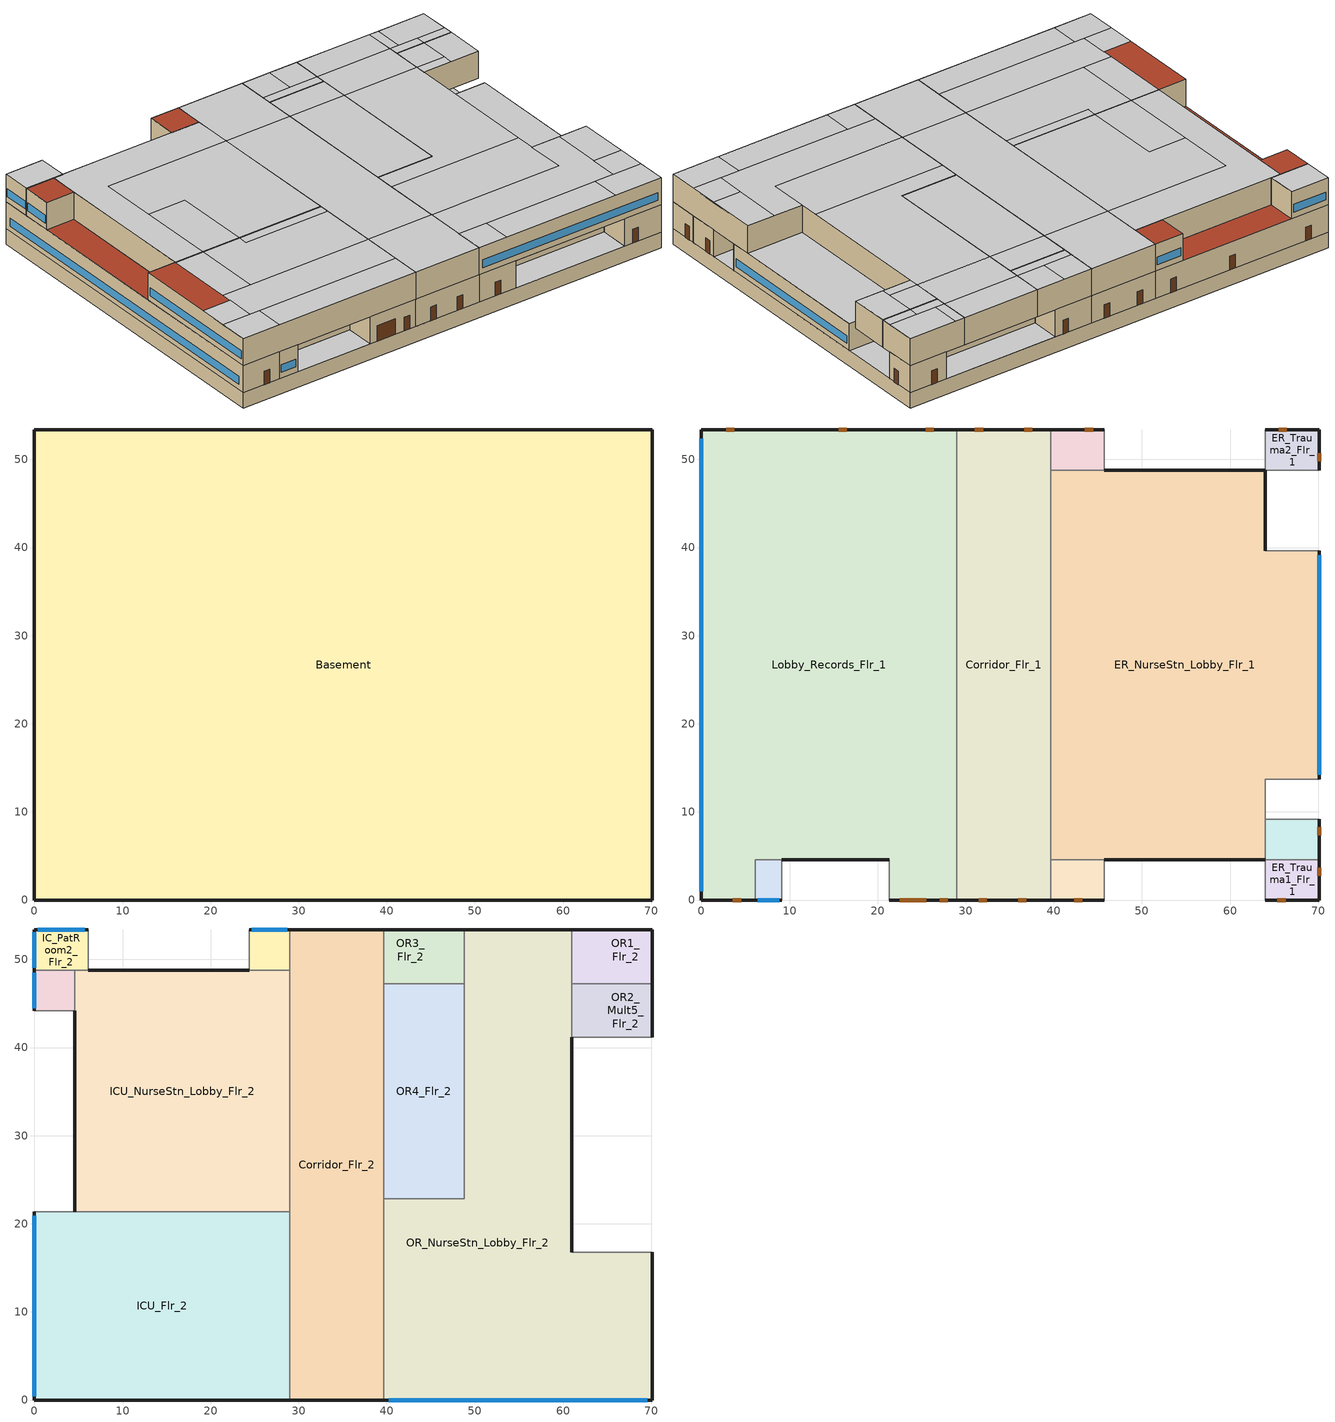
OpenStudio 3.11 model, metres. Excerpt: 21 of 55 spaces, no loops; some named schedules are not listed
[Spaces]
Basement
 floor ground (Basement Floor construction): 70.1,53.34 70.1,0 0,0 0,53.34 z-2.44
 wall ground (Basement Wall construction): 70.1,53.34 0,53.34 0,0 70.1,0 70.1,53.34 z-2.44:0
 ceiling adiabatic (Adiabatic floor construction): 39.62,0 39.62,53.34 28.96,53.34 28.96,0 z0; 70.1,4.57 70.1,9.14 64.01,9.14 64.01,4.57 z0; 9.14,0 9.14,4.57 6.1,4.57 6.1,0 z0; 45.72,0 45.72,4.57 39.62,4.57 39.62,0 z0; 28.96,0 28.96,53.34 0,53.34 0,0 6.1,0 6.1,4.57 21.34,4.57 21.34,0 z0; 45.72,48.77 45.72,53.34 39.62,53.34 39.62,48.77 z0; 70.1,48.77 70.1,53.34 64.01,53.34 64.01,48.77 z0; 70.1,0 70.1,4.57 64.01,4.57 64.01,0 z0; 64.01,4.57 64.01,13.72 70.1,13.72 70.1,39.62 64.01,39.62 64.01,48.77 39.62,48.77 39.62,4.57 z0; 64.01,0 64.01,4.57 45.72,4.57 45.72,0 z0; 64.01,48.77 64.01,53.34 45.72,53.34 45.72,48.77 z0; 70.1,39.62 70.1,48.77 64.01,48.77 64.01,39.62 z0; 70.1,9.14 70.1,13.72 64.01,13.72 64.01,9.14 z0; 21.34,0 21.34,4.57 9.14,4.57 9.14,0 z0
ER_Exam3_Mult4_Flr_1
 floor adiabatic (Adiabatic floor construction): 70.1,9.14 70.1,4.57 64.01,4.57 64.01,9.14 z0
 wall outside: 70.1,4.57 70.1,9.14 z0:4.27
 wall to ER_NurseStn_Lobby_Flr_1: 64.01,9.14 64.01,4.57 z0:4.27
 wall to ER_Trauma1_Flr_1: 64.01,4.57 70.1,4.57 z0:4.27
 wall adiabatic (Adiabatic wall construction): 70.1,9.14 64.01,9.14 z0:4.27
 door: 70.1,7.36 70.1,8.27 z0:2.13
Corridor_Flr_1
 floor adiabatic (Adiabatic floor construction): 39.62,53.34 39.62,0 28.96,0 28.96,53.34 z0
 wall outside: 28.96,0 39.62,0 / 39.62,53.34 28.96,53.34 z0:4.27
 wall to Lobby_Records_Flr_1: 28.96,53.34 28.96,15.24 28.96,0 z0:4.27
 wall to ER_Exam1_Mult4_Flr_1: 39.62,0 39.62,4.57 z0:4.27
 wall to ER_Triage_Mult4_Flr_1: 39.62,48.77 39.62,53.34 z0:4.27
 wall to ER_NurseStn_Lobby_Flr_1: 39.62,4.57 39.62,48.77 z0:4.27
 door: 31.5,0 32.41,0 / 35.95,0 36.87,0 / 37.53,53.34 36.62,53.34 / 31.97,53.34 31.05,53.34 z0:2.13
ER_NurseStn_Lobby_Flr_1
 floor adiabatic (Adiabatic floor construction): 64.01,48.77 64.01,39.62 70.1,39.62 70.1,13.72 64.01,13.72 64.01,4.57 39.62,4.57 39.62,48.77 z0
 wall outside: 70.1,13.72 70.1,39.62 / 64.01,39.62 64.01,48.77 45.72,48.77 / 45.72,4.57 64.01,4.57 z0:4.27
 wall to ER_Triage_Mult4_Flr_1: 45.72,48.77 39.62,48.77 z0:4.27
 wall to ER_Exam1_Mult4_Flr_1: 39.62,4.57 45.72,4.57 z0:4.27
 wall adiabatic (Adiabatic wall construction): 70.1,39.62 64.01,39.62 / 64.01,9.14 64.01,13.72 70.1,13.72 z0:4.27
 window: 70.1,14.2 70.1,39.14 z0.91:2.13
 ceiling adiabatic (Adiabatic floor construction): 70.1,16.76 70.1,39.62 64.01,39.62 64.01,41.15 60.96,41.15 60.96,16.76 z4.27
ER_Trauma2_Flr_1
 floor adiabatic (Adiabatic floor construction): 70.1,53.34 70.1,48.77 64.01,48.77 64.01,53.34 z0
 wall outside: 70.1,48.77 70.1,53.34 64.01,53.34 z0:4.27
 wall adiabatic (Adiabatic wall construction): 64.01,53.34 64.01,48.77 70.1,48.77 z0:4.27
 door: 70.1,49.79 70.1,50.7 / 66.43,53.34 65.52,53.34 z0:2.13
ER_Exam1_Mult4_Flr_1
 floor adiabatic (Adiabatic floor construction): 45.72,4.57 45.72,0 39.62,0 39.62,4.57 z0
 wall outside: 39.62,0 45.72,0 z0:4.27
 wall adiabatic (Adiabatic wall construction): 45.72,0 45.72,4.57 z0:4.27
 door: 42.29,0 43.2,0 z0:2.13
Lobby_Records_Flr_1
 floor adiabatic (Adiabatic floor construction): 28.96,53.34 28.96,0 21.34,0 21.34,4.57 6.1,4.57 6.1,0 0,0 0,53.34 z0
 wall outside: 28.96,53.34 0,53.34 0,0 6.1,0 / 21.34,0 28.96,0 / 9.14,4.57 21.34,4.57 z0:4.27
 wall to Office1_Mult4_Flr_1: 6.1,0 6.1,4.57 9.14,4.57 z0:4.27
 wall adiabatic (Adiabatic wall construction): 21.34,4.57 21.34,0 z0:4.27
 window: 0,52.34 0,1 z0.91:2.13
 door: 3.59,0 4.5,0 / 27.05,0 27.97,0 / 26.37,53.34 25.46,53.34 / 16.51,53.34 15.59,53.34 / 3.75,53.34 2.84,53.34 z0:2.13; 22.48,0 25.53,0 z0:2.44
 roof outside: 24.38,48.77 24.38,53.34 6.1,53.34 6.1,48.77 z4.27; 4.57,21.34 4.57,44.2 0,44.2 0,21.34 z4.27
Office1_Mult4_Flr_1
 floor adiabatic (Adiabatic floor construction): 9.14,4.57 9.14,0 6.1,0 6.1,4.57 z0
 wall outside: 6.1,0 9.14,0 z0:4.27
 wall adiabatic (Adiabatic wall construction): 9.14,0 9.14,4.57 z0:4.27
 window: 6.41,0 8.84,0 z0.91:2.13
ER_Triage_Mult4_Flr_1
 floor adiabatic (Adiabatic floor construction): 45.72,53.34 45.72,48.77 39.62,48.77 39.62,53.34 z0
 wall outside: 45.72,53.34 39.62,53.34 z0:4.27
 wall adiabatic (Adiabatic wall construction): 45.72,48.77 45.72,53.34 z0:4.27
 door: 44.45,53.34 43.53,53.34 z0:2.13
ER_Trauma1_Flr_1
 floor adiabatic (Adiabatic floor construction): 70.1,4.57 70.1,0 64.01,0 64.01,4.57 z0
 wall outside: 64.01,0 70.1,0 70.1,4.57 z0:4.27
 wall adiabatic (Adiabatic wall construction): 64.01,4.57 64.01,0 z0:4.27
 door: 70.1,2.76 70.1,3.67 / 65.38,0 66.29,0 z0:2.13
IC_PatRoom2_Flr_2
 floor to Lobby_Records_Flr_1: 6.1,53.34 6.1,48.77 0,48.77 0,53.34 z4.27
 wall outside: 6.1,53.34 0,53.34 0,48.77 z4.27:8.54
 wall to ICU_NurseStn_Lobby_Flr_2: 4.57,48.77 6.1,48.77 z4.27:8.54
 wall adiabatic (Adiabatic wall construction): 6.1,48.77 6.1,53.34 z4.27:8.54
 wall to IC_PatRoom3_Mult6_Flr_2: 0,48.77 4.57,48.77 z4.27:8.54
 window: 5.73,53.34 0.37,53.34 / 0,53.07 0,49.04 z5.18:6.4
 ceiling to PatRoom8_Flr_3: 6.1,48.77 6.1,53.34 0,53.34 0,48.77 z8.54
ICU_Flr_2
 floor to Office1_Mult4_Flr_1: 9.14,4.57 9.14,0 6.1,0 6.1,4.57 z4.27
 floor to Lobby_Records_Flr_1: 28.96,21.34 28.96,0 21.34,0 21.34,4.57 6.1,4.57 6.1,0 0,0 0,21.34 z4.27
 floor adiabatic (Adiabatic floor construction): 21.34,4.57 21.34,0 9.14,0 9.14,4.57 z4.27
 wall outside: 0,21.34 0,0 28.96,0 z4.27:8.54
 wall to Corridor_Flr_2: 28.96,0 28.96,21.34 z4.27:8.54
 wall to ICU_NurseStn_Lobby_Flr_2: 28.96,21.34 4.57,21.34 z4.27:8.54
 wall adiabatic (Adiabatic wall construction): 4.57,21.34 0,21.34 z4.27:8.54
 window: 0,20.94 0,0.4 z5.18:6.4
 ceiling to PatRoom6_Flr_3: 6.1,0 6.1,4.57 0,4.57 0,0 z8.54
 ceiling to Corridor_NW_Flr_3: 9.14,10.67 9.14,21.34 4.57,21.34 4.57,10.67 z8.54
 ceiling to Lab_Flr_3: 28.96,10.67 28.96,19.81 15.24,19.81 15.24,21.34 9.14,21.34 9.14,10.67 z8.54
 ceiling to NurseStn_Lobby_Flr_3: 28.96,19.81 28.96,21.34 15.24,21.34 15.24,19.81 z8.54
 ceiling to PatRoom7_Mult10_Flr_3: 4.57,4.57 4.57,8.99 0,8.99 0,4.57 z8.54
 ceiling to Corridor_SE_Flr_3: 28.96,4.57 28.96,10.67 4.57,10.67 4.57,4.57 z8.54
 ceiling adiabatic (Adiabatic floor construction): 28.96,0 28.96,4.57 6.1,4.57 6.1,0 z8.54
 roof outside: 4.57,8.99 4.57,21.34 0,21.34 0,8.99 z8.54
OR_NurseStn_Lobby_Flr_2
 floor to ER_Exam3_Mult4_Flr_1: 70.1,9.14 70.1,4.57 64.01,4.57 64.01,9.14 z4.27
 floor to ER_Exam1_Mult4_Flr_1: 45.72,4.57 45.72,0 39.62,0 39.62,4.57 z4.27
 floor to ER_Trauma1_Flr_1: 70.1,4.57 70.1,0 64.01,0 64.01,4.57 z4.27
 floor to ER_NurseStn_Lobby_Flr_1: 60.96,48.77 60.96,16.76 70.1,16.76 70.1,13.72 64.01,13.72 64.01,4.57 39.62,4.57 39.62,22.86 48.77,22.86 48.77,48.77 z4.27
 floor adiabatic (Adiabatic floor construction): 60.96,53.34 60.96,48.77 48.77,48.77 48.77,53.34 z4.27; 64.01,4.57 64.01,0 45.72,0 45.72,4.57 z4.27; 70.1,13.72 70.1,9.14 64.01,9.14 64.01,13.72 z4.27
 wall outside: 60.96,53.34 48.77,53.34 / 39.62,0 70.1,0 70.1,16.76 / 60.96,16.76 60.96,41.15 z4.27:8.54
 wall to OR4_Flr_2: 48.77,47.24 48.77,22.86 39.62,22.86 z4.27:8.54
 wall to Corridor_Flr_2: 39.62,22.86 39.62,0 z4.27:8.54
 wall adiabatic (Adiabatic wall construction): 70.1,16.76 60.96,16.76 z4.27:8.54
 wall to OR1_Flr_2: 60.96,47.24 60.96,53.34 z4.27:8.54
 wall to OR2_Mult5_Flr_2: 60.96,41.15 60.96,47.24 z4.27:8.54
 wall to OR3_Flr_2: 48.77,53.34 48.77,47.24 z4.27:8.54
 window: 40.2,0 69.53,0 z5.18:6.4
 ceiling to PatRoom3_Mult10_Flr_3: 70.1,4.57 70.1,8.99 65.53,8.99 65.53,4.57 z8.54
 ceiling to Corridor_NW_Flr_3: 60.96,42.67 60.96,48.77 48.77,48.77 48.77,42.67 z8.54
 ceiling adiabatic (Adiabatic floor construction): 60.96,48.77 60.96,53.34 48.77,53.34 48.77,48.77 z8.54; 62.48,0 62.48,4.57 44.2,4.57 44.2,0 z8.54; 70.1,8.99 70.1,16.76 65.53,16.76 65.53,8.99 z8.54
 ceiling to PatRoom1_Mult10_Flr_3: 44.2,0 44.2,4.57 39.62,4.57 39.62,0 z8.54
 ceiling to PhysTherapy_Flr_3: 60.96,19.81 60.96,42.67 48.77,42.67 48.77,22.86 39.62,22.86 39.62,19.81 z8.54
 ceiling to PatRoom2_Flr_3: 70.1,0 70.1,4.57 62.48,4.57 62.48,0 z8.54
 ceiling to Corridor_SE_Flr_3: 65.53,4.57 65.53,16.76 60.96,16.76 60.96,10.67 39.62,10.67 39.62,4.57 z8.54
 ceiling to NurseStn_Lobby_Flr_3: 60.96,10.67 60.96,19.81 39.62,19.81 39.62,10.67 z8.54
Corridor_Flr_2
 floor to Corridor_Flr_1: 39.62,53.34 39.62,0 28.96,0 28.96,53.34 z4.27
 wall outside: 28.96,0 39.62,0 / 39.62,53.34 28.96,53.34 z4.27:8.54
 wall to OR4_Flr_2: 39.62,22.86 39.62,47.24 z4.27:8.54
 wall to IC_PatRoom1_Mult5_Flr_2: 28.96,53.34 28.96,48.77 z4.27:8.54
 wall to OR3_Flr_2: 39.62,47.24 39.62,53.34 z4.27:8.54
 wall to ICU_NurseStn_Lobby_Flr_2: 28.96,48.77 28.96,21.34 z4.27:8.54
 ceiling to Corridor_NW_Flr_3: 39.62,42.67 39.62,53.34 28.96,53.34 28.96,42.67 z8.54
 ceiling to Corridor_SE_Flr_3: 39.62,0 39.62,10.67 28.96,10.67 28.96,0 z8.54
 ceiling to NurseStn_Lobby_Flr_3: 39.62,10.67 39.62,42.67 28.96,42.67 28.96,10.67 z8.54
OR2_Mult5_Flr_2
 floor to ER_NurseStn_Lobby_Flr_1: 64.01,47.24 64.01,41.15 60.96,41.15 60.96,47.24 z4.27
 floor adiabatic (Adiabatic floor construction): 70.1,47.24 70.1,41.15 64.01,41.15 64.01,47.24 z4.27
 wall outside: 70.1,41.15 70.1,47.24 z4.27:8.54
 wall adiabatic (Adiabatic wall construction): 60.96,41.15 70.1,41.15 z4.27:8.54
 wall to OR1_Flr_2: 70.1,47.24 60.96,47.24 z4.27:8.54
 ceiling to Corridor_NW_Flr_3: 65.53,42.67 65.53,47.24 60.96,47.24 60.96,42.67 z8.54
 ceiling to Corridor_SE_Flr_3: 65.53,41.15 65.53,42.67 60.96,42.67 60.96,41.15 z8.54
 ceiling adiabatic (Adiabatic floor construction): 70.1,41.15 70.1,47.24 65.53,47.24 65.53,41.15 z8.54
ICU_NurseStn_Lobby_Flr_2
 floor to Lobby_Records_Flr_1: 28.96,48.77 28.96,21.34 4.57,21.34 4.57,48.77 z4.27
 wall outside: 24.38,48.77 6.1,48.77 / 4.57,44.2 4.57,21.34 z4.27:8.54
 wall to IC_PatRoom3_Mult6_Flr_2: 4.57,48.77 4.57,44.2 z4.27:8.54
 wall to IC_PatRoom1_Mult5_Flr_2: 28.96,48.77 24.38,48.77 z4.27:8.54
 ceiling to Corridor_NW_Flr_3: 9.14,21.34 9.14,42.67 28.96,42.67 28.96,48.77 4.57,48.77 4.57,21.34 z8.54
 ceiling to Lab_Flr_3: 15.24,21.34 15.24,33.53 9.14,33.53 9.14,21.34 z8.54
 ceiling to NurseStn_Lobby_Flr_3: 28.96,21.34 28.96,42.67 9.14,42.67 9.14,33.53 15.24,33.53 15.24,21.34 z8.54
OR3_Flr_2
 floor to ER_Triage_Mult4_Flr_1: 45.72,53.34 45.72,48.77 39.62,48.77 39.62,53.34 z4.27
 floor to ER_NurseStn_Lobby_Flr_1: 48.77,48.77 48.77,47.24 39.62,47.24 39.62,48.77 z4.27
 floor adiabatic (Adiabatic floor construction): 48.77,53.34 48.77,48.77 45.72,48.77 45.72,53.34 z4.27
 wall outside: 48.77,53.34 39.62,53.34 z4.27:8.54
 wall to OR4_Flr_2: 39.62,47.24 48.77,47.24 z4.27:8.54
 ceiling to PatRoom5_Mult10_Flr_3: 44.2,48.77 44.2,53.34 39.62,53.34 39.62,48.77 z8.54
 ceiling to Corridor_NW_Flr_3: 48.77,47.24 48.77,48.77 39.62,48.77 39.62,47.24 z8.54
 ceiling adiabatic (Adiabatic floor construction): 48.77,48.77 48.77,53.34 44.2,53.34 44.2,48.77 z8.54
OR4_Flr_2
 floor to ER_NurseStn_Lobby_Flr_1: 48.77,47.24 48.77,22.86 39.62,22.86 39.62,47.24 z4.27
 ceiling to Corridor_NW_Flr_3: 48.77,42.67 48.77,47.24 39.62,47.24 39.62,42.67 z8.54
 ceiling to PhysTherapy_Flr_3: 48.77,22.86 48.77,42.67 39.62,42.67 39.62,22.86 z8.54
IC_PatRoom3_Mult6_Flr_2
 floor to Lobby_Records_Flr_1: 4.57,48.77 4.57,44.2 0,44.2 0,48.77 z4.27
 wall outside: 0,48.77 0,44.2 z4.27:8.54
 wall adiabatic (Adiabatic wall construction): 0,44.2 4.57,44.2 z4.27:8.54
 window: 0,48.49 0,44.47 z5.18:6.4
 roof outside: 4.57,44.2 4.57,48.77 0,48.77 0,44.2 z8.54
OR1_Flr_2
 floor to ER_Trauma2_Flr_1: 70.1,53.34 70.1,48.77 64.01,48.77 64.01,53.34 z4.27
 floor to ER_NurseStn_Lobby_Flr_1: 64.01,48.77 64.01,47.24 60.96,47.24 60.96,48.77 z4.27
 floor adiabatic (Adiabatic floor construction): 64.01,53.34 64.01,48.77 60.96,48.77 60.96,53.34 z4.27; 70.1,48.77 70.1,47.24 64.01,47.24 64.01,48.77 z4.27
 wall outside: 70.1,47.24 70.1,53.34 60.96,53.34 z4.27:8.54
 ceiling to Corridor_NW_Flr_3: 65.53,47.24 65.53,48.77 60.96,48.77 60.96,47.24 z8.54
 ceiling to PatRoom4_Flr_3: 70.1,48.77 70.1,53.34 62.48,53.34 62.48,48.77 z8.54
 ceiling adiabatic (Adiabatic floor construction): 70.1,47.24 70.1,48.77 65.53,48.77 65.53,47.24 z8.54; 62.48,48.77 62.48,53.34 60.96,53.34 60.96,48.77 z8.54
IC_PatRoom1_Mult5_Flr_2
 floor to Lobby_Records_Flr_1: 28.96,53.34 28.96,48.77 24.38,48.77 24.38,53.34 z4.27
 wall outside: 28.96,53.34 24.38,53.34 z4.27:8.54
 wall adiabatic (Adiabatic wall construction): 24.38,53.34 24.38,48.77 z4.27:8.54
 window: 28.68,53.34 24.66,53.34 z5.18:6.4
 roof outside: 28.96,48.77 28.96,53.34 24.38,53.34 24.38,48.77 z8.54
[ClimateZones]
Climate Zone Institution Name 1=ASHRAE; Climate Zone Document Name 1=ANSI/ASHRAE Standard 169; Climate Zone Document Year 1=2006; Climate Zone Value 1=5A
[Building]
-Hospital-ASHRAE 169-2013-5A created: 2026-08-07 15:38:15 -0400: North Axis {deg}=0; Default Construction Set=DOE Ref 1980-2004 - Hospital - ASHRAE 169-2013-5A; Standards Number of Stories=6; Standards Number of Above Ground Stories=5; Standards Building Type=Hospital
[Site]
Buffalo Niagara Intl AP_NY_USA: Latitude {deg}=42.93; Longitude {deg}=-78.73; Time Zone {hr}=-5; Elevation {m}=215
[SizingPeriod:DesignDay] Barometric Pressure {Pa}=98769; Rain Indicator=No; Snow Indicator=No; Day of Month=21; Daylight Saving Time Indicator=No; Humidity Condition Type=Wetbulb; Dry-Bulb Temperature Range Modifier Type=DefaultMultipliers
Name | Maximum Dry-Bulb Temperature {C} | Daily Dry-Bulb Temperature Range {deltaC} | Wind Speed {m/s} | Wind Direction {deg} | Month | Day Type | Wetbulb or DewPoint at Maximum Dry-Bulb {C} | Solar Model Indicator | ASHRAE Clear Sky Optical Depth for Beam Irradiance | ASHRAE Clear Sky Optical Depth for Diffuse Irradiance | Sky Clearness
Buffalo.Niagara.Intl.AP_NY_USA Ann Clg .4% Condns DB=>MWB | 30.3 | 9.3 | 5.7 | 240 | 7 | SummerDesignDay | 21.8 | ASHRAETau | 0.462 | 2.001
Buffalo.Niagara.Intl.AP_NY_USA Ann Clg .4% Condns WB=>MDB | 27.8 | 9.3 | 5.7 | 240 | 7 | SummerDesignDay | 23.8 | ASHRAETau | 0.462 | 2.001
Buffalo.Niagara.Intl.AP_NY_USA Ann Htg 99.6% Condns DB | -16.3 | 0 | 5.1 | 270 | 1 | WinterDesignDay | -16.3 | ASHRAEClearSky |  |  | 0
[Site:WaterMainsTemperature]
Calculation Method=Correlation; Annual Average Outdoor Air Temperature {C}=8.96667; Maximum Difference In Monthly Average Outdoor Air Temperatures {deltaC}=26.2; Temperature Multiplier=1; Temperature Offset {deltaC}=0
[Site:GroundTemperature:Shallow]
-2.9, -0.6, 3.7, 7.8, 15.6, 19.7, 20.9, 18.8, 14, 8, 2.1, -1.8
[Site:GroundTemperature:Deep]
3.4, 3, 4.1, 5.7, 9.6, 12.6, 14.5, 15, 13.8, 11.3, 8.2, 5.3
[Site:GroundTemperature:FCfactorMethod]
January Ground Temperature {C}=9.7; February Ground Temperature {C}=6; March Ground Temperature {C}=-2.2; April Ground Temperature {C}=-3.4; May Ground Temperature {C}=-4.2; June Ground Temperature {C}=2.7; July Ground Temperature {C}=7.5; August Ground Temperature {C}=13.7; September Ground Temperature {C}=18.6; October Ground Temperature {C}=22; November Ground Temperature {C}=20.7; December Ground Temperature {C}=16.5
[Material:NoMass] Thermal Absorptance=0.9; Solar Absorptance=0.7
Name | Roughness | Thermal Resistance {m2-K/W} | Visible Absorptance
CP02 CARPET PAD; CP02 CARPET PAD 1 | VeryRough | 0.21648 | 0.8
Nonres_Floor_Insulation | MediumSmooth | 2.88292 | 0.7
Typical Insulation R-7.61; Typical Insulation R-7.61 1 | Smooth | 1.34047 | 0.7
Typical Carpet Pad | Smooth | 0.21648 | 0.8
Typical Insulation R-17.75 | Smooth | 3.12608 | 0.7
Typical Insulation R-8.45 | Smooth | 1.4881 | 0.7
[Material]
Name | Roughness | Thickness {m} | Conductivity {W/m-K} | Density {kg/m3} | Specific Heat {J/kg-K} | Thermal Absorptance | Solar Absorptance | Visible Absorptance
100mm Normalweight concrete floor | MediumSmooth | 0.1016 | 2.31 | 2322 | 832
G01 13mm gypsum board | Smooth | 0.0127 | 0.16 | 800 | 1090 | 0.9 | 0.7 | 0.5
M10 200mm concrete block basement wall | MediumRough | 0.2032 | 1.326 | 1842 | 912
4 in. Normalweight Concrete Floor | MediumRough | 0.1016 | 2.31 | 2322 | 832 | 0.9 | 0.7 | 0.7
1IN Stucco | Smooth | 0.0253 | 0.6918 | 1858 | 837 | 0.9 | 0.7 | 0.92
8IN CONCRETE HW RefBldg | Rough | 0.2032 | 1.311 | 2240 | 836.8 | 0.9 | 0.7 | 0.7
1/2IN Gypsum | Smooth | 0.0127 | 0.16 | 784.9 | 830 | 0.9 | 0.4 | 0.4
Roof Membrane | VeryRough | 0.0095 | 0.16 | 1121.29 | 1460 | 0.9 | 0.7 | 0.7
Metal Roof Surface; F08 Metal surface | Smooth | 0.0008 | 45.28 | 7824 | 500 | 0.9 | 0.7 | 0.7
6 in. Normalweight Concrete Floor | MediumRough | 0.1524 | 2.31 | 2322 | 832 | 0.9 | 0.7 | 0.7
8 in. Concrete Block Basement Wall | MediumRough | 0.2032 | 1.326 | 1842 | 912 | 0.9 | 0.7 | 0.7
G05 25mm wood | MediumSmooth | 0.0254 | 0.15 | 608 | 1630 | 0.9 | 0.5 | 0.5
Std Wood 6inch | MediumSmooth | 0.15 | 0.12 | 540 | 1210 | 0.9 | 0.7 | 0.7
[Construction]
Adiabatic floor construction: CP02 CARPET PAD, 100mm Normalweight concrete floor, Nonres_Floor_Insulation
Adiabatic wall construction; Typical Interior Wall: G01 13mm gypsum board, G01 13mm gypsum board
Basement Wall construction: M10 200mm concrete block basement wall
Basement Floor construction: M10 200mm concrete block basement wall, CP02 CARPET PAD 1
Typical Insulated Exterior Mass Floor: Typical Insulation R-7.61, 4 in. Normalweight Concrete Floor, Typical Carpet Pad
Typical Insulated Exterior Mass Wall R-10.0: 1IN Stucco, 8IN CONCRETE HW RefBldg, Typical Insulation R-7.61, 1/2IN Gypsum
Typical IEAD Roof R-18.87: Roof Membrane, Typical Insulation R-17.75, Metal Roof Surface
Typical Interior Floor: 100mm Normalweight concrete floor, CP02 CARPET PAD
Typical Interior Ceiling: CP02 CARPET PAD, 100mm Normalweight concrete floor
Typical Insulated Carpeted 6in Slab Floor: 6 in. Normalweight Concrete Floor, Typical Carpet Pad
Typical Insulated Basement Mass Wall R-10.0: Typical Insulation R-8.45, 8 in. Concrete Block Basement Wall
U 0.59 SHGC 0.39 Simple Glazing: U 0.59 SHGC 0.39 Simple Glazing
Typical Insulated Metal Door: F08 Metal surface, Typical Insulation R-7.61 1
U 0.88 SHGC 0.16 Sgl Ref-A-L Clr 6mm: REF A CLEAR LO 6MM
Typical Overhead Door: Typical Insulation R-7.61 1
Typical Interior Window: Clear 3mm
Typical Interior Door; Typical Interior Partition: G05 25mm wood
InteriorFurnishings: Std Wood 6inch
[DefaultConstructionSet]
DOE Ref 1980-2004 - Hospital - ASHRAE 169-2013-5A: Default Exterior Surface Constructions=Default Surface Constructions 1; Default Interior Surface Constructions=Default Surface Constructions 2; Default Ground Contact Surface Constructions=Default Surface Constructions 3; Default Exterior SubSurface Constructions=Default Sub Surface Constructions 1; Default Interior SubSurface Constructions=Default Sub Surface Constructions 2; Interior Partition Construction=Typical Interior Partition
[DefaultSurfaceConstructions]
Name | Floor Construction | Wall Construction | Roof Ceiling Construction
Default Surface Constructions 1 | Typical Insulated Exterior Mass Floor | Typical Insulated Exterior Mass Wall R-10.0 | Typical IEAD Roof R-18.87
Default Surface Constructions 2 | Typical Interior Floor | Typical Interior Wall | Typical Interior Ceiling
Default Surface Constructions 3 | Typical Insulated Carpeted 6in Slab Floor | Typical Insulated Basement Mass Wall R-10.0
[DefaultSubSurfaceConstructions]
Name | Fixed Window Construction | Operable Window Construction | Door Construction | Glass Door Construction | Overhead Door Construction | Tubular Daylight Dome Construction | Tubular Daylight Diffuser Construction
Default Sub Surface Constructions 1 | U 0.59 SHGC 0.39 Simple Glazing | U 0.59 SHGC 0.39 Simple Glazing | Typical Insulated Metal Door | U 0.88 SHGC 0.16 Sgl Ref-A-L Clr 6mm | Typical Overhead Door | Typical Interior Window | Typical Interior Window
Default Sub Surface Constructions 2 | Typical Interior Window | Typical Interior Window | Typical Interior Door
[WindowMaterial:SimpleGlazingSystem]
U 0.59 SHGC 0.39 Simple Glazing: U-Factor {W/m2-K}=3.35018; Solar Heat Gain Coefficient=0.39; Visible Transmittance=0.81
[WindowMaterial:Glazing] Optical Data Type=SpectralAverage; Infrared Transmittance at Normal Incidence=0; Front Side Infrared Hemispherical Emissivity=0.84; Conductivity {W/m-K}=0.9; Dirt Correction Factor for Solar and Visible Transmittance=1; Solar Diffusing=No
Name | Thickness {m} | Solar Transmittance at Normal Incidence | Front Side Solar Reflectance at Normal Incidence | Back Side Solar Reflectance at Normal Incidence | Visible Transmittance at Normal Incidence | Front Side Visible Reflectance at Normal Incidence | Back Side Visible Reflectance at Normal Incidence | Back Side Infrared Hemispherical Emissivity
REF A CLEAR LO 6MM | 0.006 | 0.066 | 0.341 | 0.493 | 0.08 | 0.41 | 0.37 | 0.4
Clear 3mm | 0.003 | 0.837 | 0.075 | 0.075 | 0.898 | 0.081 | 0.081 | 0.84
[Space] Part of Total Floor Area=Yes
Name | Space Type | Building Story | Thermal Zone
ER_Exam3_Mult4_Flr_1 | Hospital ER_Exam | Building Story 2 | ER_Exam3_Mult4_Flr_1 ZN
IC_PatRoom2_Flr_2 | Hospital ICU_PatRm | Building Story 3 | IC_PatRoom2_Flr_2 ZN
ER_Trauma1_Flr_1 | Hospital ER_Trauma | Building Story 2 | ER_Trauma1_Flr_1 ZN
Corridor_Flr_1 | Hospital Corridor | Building Story 2 | Corridor_Flr_1 ZN
ER_NurseStn_Lobby_Flr_1 | Hospital ER_NurseStn | Building Story 2 | ER_NurseStn_Lobby_Flr_1 ZN
ICU_Flr_2 | Hospital ICU_Open | Building Story 3 | ICU_Flr_2 ZN
OR_NurseStn_Lobby_Flr_2 | Hospital NurseStn | Building Story 3 | OR_NurseStn_Lobby_Flr_2 ZN
Corridor_Flr_2 | Hospital Corridor | Building Story 3 | Corridor_Flr_2 ZN
ER_Trauma2_Flr_1 | Hospital ER_Trauma | Building Story 2 | ER_Trauma2_Flr_1 ZN
ER_Exam1_Mult4_Flr_1 | Hospital ER_Exam | Building Story 2 | ER_Exam1_Mult4_Flr_1 ZN
IC_PatRoom3_Mult6_Flr_2 | Hospital ICU_PatRm | Building Story 3 | IC_PatRoom3_Mult6_Flr_2 ZN
Lobby_Records_Flr_1 | Hospital Lobby | Building Story 2 | Lobby_Records_Flr_1 ZN
Office1_Mult4_Flr_1 | Hospital Office | Building Story 2 | Office1_Mult4_Flr_1 ZN
Basement | Hospital Basement | Building Story 1 | Basement ZN
OR4_Flr_2 | Hospital OR | Building Story 3 | OR4_Flr_2 ZN
OR2_Mult5_Flr_2 | Hospital OR | Building Story 3 | OR2_Mult5_Flr_2 ZN
ICU_NurseStn_Lobby_Flr_2 | Hospital ICU_NurseStn | Building Story 3 | ICU_NurseStn_Lobby_Flr_2 ZN
OR3_Flr_2 | Hospital OR | Building Story 3 | OR3_Flr_2 ZN
OR1_Flr_2 | Hospital OR | Building Story 3 | OR1_Flr_2 ZN
ER_Triage_Mult4_Flr_1 | Hospital ER_Triage | Building Story 2 | ER_Triage_Mult4_Flr_1 ZN
IC_PatRoom1_Mult5_Flr_2 | Hospital ICU_PatRm | Building Story 3 | IC_PatRoom1_Mult5_Flr_2 ZN
[BuildingStory]
Name | Nominal Z Coordinate {m}
Building Story 1 | -2.439
Building Story 2 | 0
Building Story 3 | 4.2683
[SpaceType] Standards Building Type=Hospital
Name | Default Schedule Set | Design Specification Outdoor Air Object | Standards Space Type
Hospital Corridor | Hospital Corridor Schedule Set | Hospital Corridor Ventilation | Corridor
Hospital ER_Exam | Hospital ER_Exam Schedule Set | Hospital ER_Exam Ventilation | ER_Exam
Hospital ER_NurseStn | Hospital ER_NurseStn Schedule Set | Hospital ER_NurseStn Ventilation | ER_NurseStn
Hospital ER_Trauma | Hospital ER_Trauma Schedule Set | Hospital ER_Trauma Ventilation | ER_Trauma
Hospital ER_Triage | Hospital ER_Triage Schedule Set | Hospital ER_Triage Ventilation | ER_Triage
Hospital ICU_NurseStn | Hospital ICU_NurseStn Schedule Set | Hospital ICU_NurseStn Ventilation | ICU_NurseStn
Hospital ICU_Open | Hospital ICU_Open Schedule Set | Hospital ICU_Open Ventilation | ICU_Open
Hospital ICU_PatRm | Hospital ICU_PatRm Schedule Set | Hospital ICU_PatRm Ventilation | ICU_PatRm
Hospital Lobby | Hospital Lobby Schedule Set | Hospital Lobby Ventilation | Lobby
Hospital NurseStn | Hospital NurseStn Schedule Set | Hospital NurseStn Ventilation | NurseStn
Hospital OR | Hospital OR Schedule Set | Hospital OR Ventilation | OR
Hospital Office | Hospital Office Schedule Set | Hospital Office Ventilation | Office
Hospital Basement | Hospital Basement Schedule Set | Hospital Basement Ventilation | Basement
[People:Definition] Number of People Calculation Method=People/Area; Fraction Radiant=0.3; Thermal Comfort Model Type 1=AdaptiveASH55
Name | People per Space Floor Area {person/m2}
Hospital Basement People Definition | 0.0269098
Hospital Corridor People Definition | 0.0107639
Hospital ER_Exam People Definition; Hospital ER_Trauma People Definition; Hospital ER_Triage People Definition; Hospital ICU_Open People Definition | 0.215278
Hospital ER_NurseStn People Definition | 0.0672744
Hospital ICU_NurseStn People Definition; Hospital ICU_PatRm People Definition; Hospital OR People Definition | 0.0538196
Hospital Lobby People Definition; Hospital NurseStn People Definition | 0.0768543
Hospital Office People Definition | 0.0752397
[People] Work Efficiency Schedule=Work Efficiency Schedule; Clothing Insulation Calculation Method=ClothingInsulationSchedule; Clothing Insulation Schedule=Clothing Schedule; Air Velocity Schedule=Air Velocity Schedule; Multiplier=1
Name | People Definition | Space or SpaceType
Hospital Basement People | Hospital Basement People Definition | Hospital Basement
Hospital Corridor People | Hospital Corridor People Definition | Hospital Corridor
Hospital ER_Exam People | Hospital ER_Exam People Definition | Hospital ER_Exam
Hospital ER_NurseStn People | Hospital ER_NurseStn People Definition | Hospital ER_NurseStn
Hospital ER_Trauma People | Hospital ER_Trauma People Definition | Hospital ER_Trauma
Hospital ER_Triage People | Hospital ER_Triage People Definition | Hospital ER_Triage
Hospital ICU_NurseStn People | Hospital ICU_NurseStn People Definition | Hospital ICU_NurseStn
Hospital ICU_Open People | Hospital ICU_Open People Definition | Hospital ICU_Open
Hospital ICU_PatRm People | Hospital ICU_PatRm People Definition | Hospital ICU_PatRm
Hospital Lobby People | Hospital Lobby People Definition | Hospital Lobby
Hospital NurseStn People | Hospital NurseStn People Definition | Hospital NurseStn
Hospital Office People | Hospital Office People Definition | Hospital Office
Hospital OR People | Hospital OR People Definition | Hospital OR
[Lights:Definition] Design Level Calculation Method=Watts/Area; Fraction Radiant=0.7; Fraction Visible=0.2; Return Air Fraction=0
Name | Watts per Space Floor Area {W/m2}
Hospital Basement Lights Definition | 19.375
Hospital Corridor Lights Definition | 14.5851
Hospital ER_Exam Lights Definition; Hospital ER_Trauma Lights Definition; Hospital ER_Triage Lights Definition; Hospital ICU_Open Lights Definition; Hospital ICU_PatRm Lights Definition | 41.3442
Hospital ER_NurseStn Lights Definition | 17.8681
Hospital ICU_NurseStn Lights Definition | 18.4063
Hospital Lobby Lights Definition | 11.0868
Hospital NurseStn Lights Definition | 15.6938
Hospital Office Lights Definition | 25.7796
Hospital OR Lights Definition | 104.894
[Lights] Fraction Replaceable=0
Name | Lights Definition | Space or SpaceType
Hospital Basement Lights | Hospital Basement Lights Definition | Hospital Basement
Hospital Corridor Lights | Hospital Corridor Lights Definition | Hospital Corridor
Hospital ER_Exam Lights | Hospital ER_Exam Lights Definition | Hospital ER_Exam
Hospital ER_NurseStn Lights | Hospital ER_NurseStn Lights Definition | Hospital ER_NurseStn
Hospital ER_Trauma Lights | Hospital ER_Trauma Lights Definition | Hospital ER_Trauma
Hospital ER_Triage Lights | Hospital ER_Triage Lights Definition | Hospital ER_Triage
Hospital ICU_NurseStn Lights | Hospital ICU_NurseStn Lights Definition | Hospital ICU_NurseStn
Hospital ICU_Open Lights | Hospital ICU_Open Lights Definition | Hospital ICU_Open
Hospital ICU_PatRm Lights | Hospital ICU_PatRm Lights Definition | Hospital ICU_PatRm
Hospital Lobby Lights | Hospital Lobby Lights Definition | Hospital Lobby
Hospital NurseStn Lights | Hospital NurseStn Lights Definition | Hospital NurseStn
Hospital Office Lights | Hospital Office Lights Definition | Hospital Office
Hospital OR Lights | Hospital OR Lights Definition | Hospital OR
[ElectricEquipment:Definition] Design Level Calculation Method=Watts/Area; Fraction Latent=0; Fraction Radiant=0.5; Fraction Lost=0
Name | Watts per Space Floor Area {W/m2}
Hospital Basement Elec Equip Definition | 8.06217
Hospital ER_Exam Elec Equip Definition | 16.1459
Hospital ER_NurseStn Elec Equip Definition | 14.6389
Hospital ER_Trauma Elec Equip Definition; Hospital OR Elec Equip Definition | 43.0556
Hospital ICU_NurseStn Elec Equip Definition | 21.5278
Hospital ICU_Open Elec Equip Definition | 32.2917
Hospital ICU_PatRm Elec Equip Definition | 28.9549
Hospital Lobby Elec Equip Definition | 1.07639
Hospital NurseStn Elec Equip Definition | 11.1945
Hospital Office Elec Equip Definition | 10.7639
[ElectricEquipment]
Name | Electric Equipment Definition | Space or SpaceType
Hospital Basement Elec Equip | Hospital Basement Elec Equip Definition | Hospital Basement
Hospital ER_Exam Elec Equip | Hospital ER_Exam Elec Equip Definition | Hospital ER_Exam
Hospital ER_NurseStn Elec Equip | Hospital ER_NurseStn Elec Equip Definition | Hospital ER_NurseStn
Hospital ER_Trauma Elec Equip | Hospital ER_Trauma Elec Equip Definition | Hospital ER_Trauma
Hospital ICU_NurseStn Elec Equip | Hospital ICU_NurseStn Elec Equip Definition | Hospital ICU_NurseStn
Hospital ICU_Open Elec Equip | Hospital ICU_Open Elec Equip Definition | Hospital ICU_Open
Hospital ICU_PatRm Elec Equip | Hospital ICU_PatRm Elec Equip Definition | Hospital ICU_PatRm
Hospital Lobby Elec Equip | Hospital Lobby Elec Equip Definition | Hospital Lobby
Hospital NurseStn Elec Equip | Hospital NurseStn Elec Equip Definition | Hospital NurseStn
Hospital Office Elec Equip | Hospital Office Elec Equip Definition | Hospital Office
Hospital OR Elec Equip | Hospital OR Elec Equip Definition | Hospital OR
[DesignSpecification:OutdoorAir]
Name | Outdoor Air Method | Outdoor Air Flow per Person {m3/s-person} | Outdoor Air Flow per Floor Area {m3/s-m2} | Outdoor Air Flow Air Changes per Hour {1/hr}
Hospital Basement Ventilation | Sum | 0.00999868
Hospital Corridor Ventilation | Sum |  | 0.000254
Hospital ER_Exam Ventilation; Hospital ER_Trauma Ventilation; Hospital ER_Triage Ventilation; Hospital ICU_PatRm Ventilation | Sum |  | 0.0023876
Hospital ER_NurseStn Ventilation; Hospital ICU_NurseStn Ventilation; Hospital Lobby Ventilation; Hospital NurseStn Ventilation; Hospital Office Ventilation | Sum | 0.00943895
Hospital ICU_Open Ventilation |  | 0 | 0 | 0
Hospital OR Ventilation | Sum |  | 0.003556
[DefaultScheduleSet]
Name | Number of People Schedule | People Activity Level Schedule | Lighting Schedule | Electric Equipment Schedule
Hospital Basement Schedule Set | Hospital BLDG_OCC_SCH | Hospital ACTIVITY_SCH | Hospital Admin Light | Hospital Admin Equipment
Hospital Corridor Schedule Set; Hospital ICU_NurseStn Schedule Set | Hospital Critical Occ | Hospital Activity | Hospital Admin Light | Hospital Admin Equipment
Hospital ER_Exam Schedule Set | Hospital Critical Occ | Hospital Activity | Hospital Critical Light | Hospital Admin Equipment
Hospital ER_NurseStn Schedule Set | Hospital Critical Occ | Hospital Activity | Hospital Admin Light | Hospital Critical Equip
Hospital ER_Trauma Schedule Set; Hospital ER_Triage Schedule Set; Hospital ICU_Open Schedule Set; Hospital ICU_PatRm Schedule Set; Hospital OR Schedule Set | Hospital Critical Occ | Hospital Activity | Hospital Critical Light | Hospital Critical Equip
Hospital Lobby Schedule Set; Hospital NurseStn Schedule Set; Hospital Office Schedule Set | Hospital Bldg Occ | Hospital Activity | Hospital Admin Light | Hospital Admin Equipment
[ThermostatSetpoint:DualSetpoint]
Name | Heating Setpoint Temperature Schedule | Cooling Setpoint Temperature Schedule
Hospital Basement Thermostat 1; Hospital Corridor Thermostat 1; Hospital Corridor Thermostat 2; Hospital Lobby Thermostat 1; Hospital Office Thermostat 2; Hospital NurseStn Thermostat 4 | Hospital Bldg HtgSetp | Hospital Bldg ClgSetp
Hospital ER_Exam Thermostat 1; Hospital ER_Exam Thermostat 2; Hospital ER_NurseStn Thermostat 1; Hospital ER_Trauma Thermostat 1; Hospital ER_Trauma Thermostat 2; Hospital ER_Triage Thermostat 1; Hospital ICU_Open Thermostat 1; Hospital ICU_NurseStn Thermostat 1; Hospital ICU_PatRm Thermostat 1; Hospital ICU_PatRm Thermostat 2; Hospital ICU_PatRm Thermostat 3 | Hospital Critical HtgSetp | Hospital Critical HtgSetp
Hospital OR Thermostat 1; Hospital OR Thermostat 2; Hospital OR Thermostat 3; Hospital OR Thermostat 4 | Hospital Critical HtgSetp | Hospital Critical ClgSetp
[SpaceInfiltration:DesignFlowRate] Design Flow Rate Calculation Method=Flow/ExteriorArea; Flow per Exterior Surface Area {m3/s-m2}=0.000570329; Constant Term Coefficient=0.0477; Temperature Term Coefficient=0.0028; Velocity Term Coefficient=0; Velocity Squared Term Coefficient=0.0107; Density Basis=Outdoor
Name | Space or SpaceType | Schedule
OR1_Flr_2 HVAC On Infiltration | OR1_Flr_2 | Infiltration HVAC On Schedule
OR1_Flr_2 HVAC Off Infiltration | OR1_Flr_2 | Infiltration HVAC Off Schedule
ER_Triage_Mult4_Flr_1 HVAC On Infiltration | ER_Triage_Mult4_Flr_1 | Infiltration HVAC On Schedule
ER_Triage_Mult4_Flr_1 HVAC Off Infiltration | ER_Triage_Mult4_Flr_1 | Infiltration HVAC Off Schedule
ICU_NurseStn_Lobby_Flr_2 HVAC On Infiltration | ICU_NurseStn_Lobby_Flr_2 | Infiltration HVAC On Schedule
ICU_NurseStn_Lobby_Flr_2 HVAC Off Infiltration | ICU_NurseStn_Lobby_Flr_2 | Infiltration HVAC Off Schedule
OR2_Mult5_Flr_2 HVAC On Infiltration | OR2_Mult5_Flr_2 | Infiltration HVAC On Schedule
OR2_Mult5_Flr_2 HVAC Off Infiltration | OR2_Mult5_Flr_2 | Infiltration HVAC Off Schedule
Office1_Mult4_Flr_1 HVAC On Infiltration | Office1_Mult4_Flr_1 | Infiltration HVAC On Schedule
Office1_Mult4_Flr_1 HVAC Off Infiltration | Office1_Mult4_Flr_1 | Infiltration HVAC Off Schedule
ER_Trauma2_Flr_1 HVAC On Infiltration | ER_Trauma2_Flr_1 | Infiltration HVAC On Schedule
ER_Trauma2_Flr_1 HVAC Off Infiltration | ER_Trauma2_Flr_1 | Infiltration HVAC Off Schedule
OR_NurseStn_Lobby_Flr_2 HVAC On Infiltration | OR_NurseStn_Lobby_Flr_2 | Infiltration HVAC On Schedule
OR_NurseStn_Lobby_Flr_2 HVAC Off Infiltration | OR_NurseStn_Lobby_Flr_2 | Infiltration HVAC Off Schedule
IC_PatRoom2_Flr_2 HVAC On Infiltration | IC_PatRoom2_Flr_2 | Infiltration HVAC On Schedule
IC_PatRoom2_Flr_2 HVAC Off Infiltration | IC_PatRoom2_Flr_2 | Infiltration HVAC Off Schedule
Corridor_Flr_2 HVAC On Infiltration | Corridor_Flr_2 | Infiltration HVAC On Schedule
Corridor_Flr_2 HVAC Off Infiltration | Corridor_Flr_2 | Infiltration HVAC Off Schedule
ICU_Flr_2 HVAC On Infiltration | ICU_Flr_2 | Infiltration HVAC On Schedule
ICU_Flr_2 HVAC Off Infiltration | ICU_Flr_2 | Infiltration HVAC Off Schedule
ER_Exam1_Mult4_Flr_1 HVAC On Infiltration | ER_Exam1_Mult4_Flr_1 | Infiltration HVAC On Schedule
ER_Exam1_Mult4_Flr_1 HVAC Off Infiltration | ER_Exam1_Mult4_Flr_1 | Infiltration HVAC Off Schedule
ER_Trauma1_Flr_1 HVAC On Infiltration | ER_Trauma1_Flr_1 | Infiltration HVAC On Schedule
ER_Trauma1_Flr_1 HVAC Off Infiltration | ER_Trauma1_Flr_1 | Infiltration HVAC Off Schedule
Corridor_Flr_1 HVAC On Infiltration | Corridor_Flr_1 | Infiltration HVAC On Schedule
Corridor_Flr_1 HVAC Off Infiltration | Corridor_Flr_1 | Infiltration HVAC Off Schedule
Lobby_Records_Flr_1 HVAC On Infiltration | Lobby_Records_Flr_1 | Infiltration HVAC On Schedule
Lobby_Records_Flr_1 HVAC Off Infiltration | Lobby_Records_Flr_1 | Infiltration HVAC Off Schedule
ER_NurseStn_Lobby_Flr_1 HVAC On Infiltration | ER_NurseStn_Lobby_Flr_1 | Infiltration HVAC On Schedule
ER_NurseStn_Lobby_Flr_1 HVAC Off Infiltration | ER_NurseStn_Lobby_Flr_1 | Infiltration HVAC Off Schedule
OR3_Flr_2 HVAC On Infiltration | OR3_Flr_2 | Infiltration HVAC On Schedule
OR3_Flr_2 HVAC Off Infiltration | OR3_Flr_2 | Infiltration HVAC Off Schedule
IC_PatRoom3_Mult6_Flr_2 HVAC On Infiltration | IC_PatRoom3_Mult6_Flr_2 | Infiltration HVAC On Schedule
IC_PatRoom3_Mult6_Flr_2 HVAC Off Infiltration | IC_PatRoom3_Mult6_Flr_2 | Infiltration HVAC Off Schedule
IC_PatRoom1_Mult5_Flr_2 HVAC On Infiltration | IC_PatRoom1_Mult5_Flr_2 | Infiltration HVAC On Schedule
IC_PatRoom1_Mult5_Flr_2 HVAC Off Infiltration | IC_PatRoom1_Mult5_Flr_2 | Infiltration HVAC Off Schedule
ER_Exam3_Mult4_Flr_1 HVAC On Infiltration | ER_Exam3_Mult4_Flr_1 | Infiltration HVAC On Schedule
ER_Exam3_Mult4_Flr_1 HVAC Off Infiltration | ER_Exam3_Mult4_Flr_1 | Infiltration HVAC Off Schedule
[ThermalZone] Use Ideal Air Loads=No
Name | Thermostat | Multiplier | Humidistat
Basement ZN | Hospital Basement Thermostat 1
Corridor_Flr_1 ZN | Hospital Corridor Thermostat 1
Corridor_Flr_2 ZN | Hospital Corridor Thermostat 2
ER_Exam1_Mult4_Flr_1 ZN | Hospital ER_Exam Thermostat 1 | 4
ER_Exam3_Mult4_Flr_1 ZN | Hospital ER_Exam Thermostat 2 | 4 | Zone Control Humidistat 1
ER_NurseStn_Lobby_Flr_1 ZN | Hospital ER_NurseStn Thermostat 1
ER_Trauma1_Flr_1 ZN | Hospital ER_Trauma Thermostat 1
ER_Trauma2_Flr_1 ZN | Hospital ER_Trauma Thermostat 2
ER_Triage_Mult4_Flr_1 ZN | Hospital ER_Triage Thermostat 1 | 4
ICU_Flr_2 ZN | Hospital ICU_Open Thermostat 1
ICU_NurseStn_Lobby_Flr_2 ZN | Hospital ICU_NurseStn Thermostat 1
IC_PatRoom1_Mult5_Flr_2 ZN | Hospital ICU_PatRm Thermostat 1 | 5
IC_PatRoom2_Flr_2 ZN | Hospital ICU_PatRm Thermostat 2
IC_PatRoom3_Mult6_Flr_2 ZN | Hospital ICU_PatRm Thermostat 3 | 6
Lobby_Records_Flr_1 ZN | Hospital Lobby Thermostat 1
Office1_Mult4_Flr_1 ZN | Hospital Office Thermostat 2 | 5
OR1_Flr_2 ZN | Hospital OR Thermostat 1
OR2_Mult5_Flr_2 ZN | Hospital OR Thermostat 2 | 5 | Zone Control Humidistat 2
OR3_Flr_2 ZN | Hospital OR Thermostat 3
OR4_Flr_2 ZN | Hospital OR Thermostat 4
OR_NurseStn_Lobby_Flr_2 ZN | Hospital NurseStn Thermostat 4
[ZoneControl:Humidistat] Humidifying Relative Humidity Setpoint Schedule=Hospital MinRelHumSetSch; Dehumidifying Relative Humidity Setpoint Schedule=Hospital MaxRelHumSetSch
Zone Control Humidistat 1; Zone Control Humidistat 2
[InternalMass:Definition]
Internal Mass Definition 1: Construction=InteriorFurnishings; Design Level Calculation Method=SurfaceArea/Area; Surface Area per Space Floor Area=2
[InternalMass] Internal Mass Definition=Internal Mass Definition 1; Multiplier=1
Name | Space or SpaceType
OR1_Flr_2 Mass | OR1_Flr_2
ER_Triage_Mult4_Flr_1 Mass | ER_Triage_Mult4_Flr_1
ICU_NurseStn_Lobby_Flr_2 Mass | ICU_NurseStn_Lobby_Flr_2
OR2_Mult5_Flr_2 Mass | OR2_Mult5_Flr_2
Office1_Mult4_Flr_1 Mass | Office1_Mult4_Flr_1
Basement Mass | Basement
ER_Trauma2_Flr_1 Mass | ER_Trauma2_Flr_1
OR_NurseStn_Lobby_Flr_2 Mass | OR_NurseStn_Lobby_Flr_2
IC_PatRoom2_Flr_2 Mass | IC_PatRoom2_Flr_2
Corridor_Flr_2 Mass | Corridor_Flr_2
ICU_Flr_2 Mass | ICU_Flr_2
ER_Exam1_Mult4_Flr_1 Mass | ER_Exam1_Mult4_Flr_1
ER_Trauma1_Flr_1 Mass | ER_Trauma1_Flr_1
Corridor_Flr_1 Mass | Corridor_Flr_1
Lobby_Records_Flr_1 Mass | Lobby_Records_Flr_1
OR4_Flr_2 Mass | OR4_Flr_2
ER_NurseStn_Lobby_Flr_1 Mass | ER_NurseStn_Lobby_Flr_1
OR3_Flr_2 Mass | OR3_Flr_2
IC_PatRoom3_Mult6_Flr_2 Mass | IC_PatRoom3_Mult6_Flr_2
IC_PatRoom1_Mult5_Flr_2 Mass | IC_PatRoom1_Mult5_Flr_2
ER_Exam3_Mult4_Flr_1 Mass | ER_Exam3_Mult4_Flr_1
[Exterior:Lights:Definition]
NonDimming Exterior Lights Def: Design Level {W}=21874
[Exterior:Lights]
NonDimming Exterior Lights Def: Exterior Lights Definition=NonDimming Exterior Lights Def; Schedule=Hospital Exterior_Lgt_ALWAYS_ON; Control Option=AstronomicalClock
[Exterior:FuelEquipment:Definition]
Name | Design Level {W}
Fuel equipment 1 Def | 162963
Fuel equipment 2 Def | 847.2
[Exterior:FuelEquipment] Fuel Use Type=Electricity
Name | Exterior Fuel Equipment Definition | Schedule
Fuel equipment 1 | Fuel equipment 1 Def | Hospital BLDG_ELEVATORS
Fuel equipment 2 | Fuel equipment 2 Def | Hospital ELEV_LIGHT_FAN_SCH_ADD_DF
[Schedule:Ruleset]
Name | Default Day Schedule | Summer Design Day Schedule | Winter Design Day Schedule
Clothing Schedule | Clothing Schedule Default Winter Clothes
Air Velocity Schedule | Air Velocity Schedule Default
Work Efficiency Schedule | Work Efficiency Schedule Default
Hospital BLDG_OCC_SCH | Hospital BLDG_OCC_SCH Default | Hospital BLDG_OCC_SCH Summer Design Day | Hospital BLDG_OCC_SCH Winter Design Day
Hospital ACTIVITY_SCH | Hospital ACTIVITY_SCH Default | Hospital ACTIVITY_SCH Summer Design Day | Hospital ACTIVITY_SCH Winter Design Day
Hospital Admin Light | Hospital Admin Light Default | Hospital Admin Light Summer Design Day | Hospital Admin Light Winter Design Day
Hospital Admin Equipment | Hospital Admin Equipment Default | Hospital Admin Equipment Summer Design Day | Hospital Admin Equipment Winter Design Day
Hospital Bldg HtgSetp | Hospital Bldg HtgSetp Default | Hospital Bldg HtgSetp Summer Design Day | Hospital Bldg HtgSetp Winter Design Day
Hospital Bldg ClgSetp | Hospital Bldg ClgSetp Default | Hospital Bldg ClgSetp Summer Design Day | Hospital Bldg ClgSetp Winter Design Day
Hospital Critical Occ | Hospital Critical Occ Default | Hospital Critical Occ Summer Design Day | Hospital Critical Occ Winter Design Day
Hospital Activity | Hospital Activity Default | Hospital Activity Summer Design Day | Hospital Activity Winter Design Day
Hospital Critical Light | Hospital Critical Light Default | Hospital Critical Light Summer Design Day | Hospital Critical Light Winter Design Day
Hospital Critical HtgSetp | Hospital Critical HtgSetp Default | Hospital Critical HtgSetp Summer Design Day | Hospital Critical HtgSetp Winter Design Day
Hospital Critical Equip | Hospital Critical Equip Default | Hospital Critical Equip Summer Design Day | Hospital Critical Equip Winter Design Day
Hospital Bldg Occ | Hospital Bldg Occ Default | Hospital Bldg Occ Summer Design Day | Hospital Bldg Occ Winter Design Day
Hospital Critical ClgSetp | Hospital Critical ClgSetp Default | Hospital Critical ClgSetp Summer Design Day | Hospital Critical ClgSetp Winter Design Day
Hospital MinRelHumSetSch | Hospital MinRelHumSetSch Default | Hospital MinRelHumSetSch Summer Design Day | Hospital MinRelHumSetSch Winter Design Day
Hospital MaxRelHumSetSch | Hospital MaxRelHumSetSch Default | Hospital MaxRelHumSetSch Summer Design Day | Hospital MaxRelHumSetSch Winter Design Day
Hospital Exterior_Lgt_ALWAYS_ON | Hospital Exterior_Lgt_ALWAYS_ON Default | Hospital Exterior_Lgt_ALWAYS_ON Summer Design Day | Hospital Exterior_Lgt_ALWAYS_ON Winter Design Day
Hospital BLDG_ELEVATORS | Hospital BLDG_ELEVATORS Default | Hospital BLDG_ELEVATORS Summer Design Day | Hospital BLDG_ELEVATORS Winter Design Day
Hospital ELEV_LIGHT_FAN_SCH_ADD_DF | Hospital ELEV_LIGHT_FAN_SCH_ADD_DF Default | Hospital ELEV_LIGHT_FAN_SCH_ADD_DF Summer Design Day | Hospital ELEV_LIGHT_FAN_SCH_ADD_DF Winter Design Day
Infiltration HVAC On Schedule | Hospital HVACOperationSchd Default 1 | Hospital HVACOperationSchd Summer Design Day 1 | Hospital HVACOperationSchd Winter Design Day 1
Infiltration HVAC Off Schedule | Hospital HVACOperationSchd Default inverted | Hospital HVACOperationSchd Summer Design Day inverted 1 | Hospital HVACOperationSchd Winter Design Day inverted 1
[Schedule:Day]
Clothing Schedule Default Winter Clothes: 24, 0, 1
Air Velocity Schedule Default: 24, 0, 0.2
Work Efficiency Schedule Default; Hospital HVACOperationSchd Default inverted; Hospital HVACOperationSchd Summer Design Day inverted 1; Hospital HVACOperationSchd Winter Design Day inverted 1: 24, 0, 0
Hospital Admin Light Default: No, 4, 0, 0.1, 6, 0, 0.3, 7, 0, 0.6, 18, 0, 0.9, 21, 0, 0.6, 23, 0, 0.3, 24, 0, 0.1
Hospital Admin Equipment Default; Hospital Admin Equipment Winter Design Day; Hospital Admin Equipment Summer Design Day: No, 4, 0, 0.3, 6, 0, 0.5, 18, 0, 1, 20, 0, 0.5, 24, 0, 0.3
Hospital Bldg HtgSetp Default; Hospital Bldg HtgSetp Summer Design Day: No, 5, 0, 18.3, 18, 0, 21.1, 24, 0, 18.3
Hospital Bldg HtgSetp Winter Design Day: No, 7, 0, 18.3, 15, 0, 21.1, 24, 0, 18.3
Hospital Bldg ClgSetp Default; Hospital Bldg ClgSetp Summer Design Day: No, 5, 0, 25, 18, 0, 22.2, 24, 0, 25
Hospital Bldg ClgSetp Winter Design Day: No, 7, 0, 25, 15, 0, 22.2, 24, 0, 25
Hospital Critical Occ Default; Hospital Critical Occ Winter Design Day; Hospital Critical Occ Summer Design Day: No, 4, 0, 0.4, 6, 0, 0.65, 18, 0, 0.9, 22, 0, 0.65, 24, 0, 0.4
Hospital Activity Default; Hospital Activity Winter Design Day; Hospital Activity Summer Design Day: No, 24, 0, 120
Hospital Critical Light Default; Hospital Critical Light Winter Design Day; Hospital Critical Light Summer Design Day: No, 4, 0, 0.5, 6, 0, 0.7, 18, 0, 0.9, 22, 0, 0.7, 24, 0, 0.5
Hospital Critical HtgSetp Default; Hospital Critical HtgSetp Winter Design Day; Hospital Critical HtgSetp Summer Design Day: No, 24, 0, 21.1
Hospital Critical Equip Default; Hospital Critical Equip Summer Design Day: No, 6, 0, 0.5, 18, 0, 1, 20, 0, 0.8, 24, 0, 0.5
Hospital Critical Equip Winter Design Day: No, 24, 0, 0.3
Hospital Critical ClgSetp Default; Hospital Critical ClgSetp Winter Design Day; Hospital Critical ClgSetp Summer Design Day: No, 24, 0, 22.2
Hospital MinRelHumSetSch Default; Hospital MinRelHumSetSch Winter Design Day; Hospital MinRelHumSetSch Summer Design Day: No, 24, 0, 40
Hospital MaxRelHumSetSch Default; Hospital MaxRelHumSetSch Winter Design Day; Hospital MaxRelHumSetSch Summer Design Day: No, 24, 0, 60
Hospital Exterior_Lgt_ALWAYS_ON Default; Hospital Exterior_Lgt_ALWAYS_ON Winter Design Day; Hospital Exterior_Lgt_ALWAYS_ON Summer Design Day; Hospital BLDG_ELEVATORS Summer Design Day; Hospital ELEV_LIGHT_FAN_SCH_ADD_DF Summer Design Day; Hospital HVACOperationSchd Default 1; Hospital HVACOperationSchd Summer Design Day 1; Hospital HVACOperationSchd Winter Design Day 1: No, 24, 0, 1
Hospital BLDG_ELEVATORS Default; Hospital ELEV_LIGHT_FAN_SCH_ADD_DF Default: No, 8, 0, 0.2, 16, 0, 0.4, 24, 0, 0.2
Hospital BLDG_ELEVATORS Winter Design Day; Hospital ELEV_LIGHT_FAN_SCH_ADD_DF Winter Design Day: No, 24, 0, 0.2
[Schedule:Rule] Date Specification Type=DateRange; Start Day=1
Name | Schedule Ruleset | Rule Order | Day Schedule | Start Month | End Month | End Day | Apply Sunday | Apply Saturday | Apply Monday | Apply Tuesday | Apply Wednesday | Apply Thursday | Apply Friday
Schedule Rule 1 | Clothing Schedule | 0 | Clothing Schedule Summer Clothes | 5 | 9 | 30
Schedule Rule 7 | Hospital Admin Equipment | 2 | Hospital Admin Equipment Default|WntrDsn|SmrDsn|Sun|Sat Day | 1 | 12 | 31 | Yes | Yes
Schedule Rule 8 | Hospital Admin Equipment | 1 | Hospital Admin Equipment Sat Day | 1 | 12 | 31 |  | Yes
Schedule Rule 9 | Hospital Admin Equipment | 0 | Hospital Admin Equipment Sun Day | 1 | 12 | 31 | Yes
Schedule Rule 10 | Hospital Bldg HtgSetp | 0 | Hospital Bldg HtgSetp Wknd Day | 1 | 12 | 31 | Yes | Yes
Schedule Rule 11 | Hospital Bldg ClgSetp | 0 | Hospital Bldg ClgSetp Wknd Day | 1 | 12 | 31 | Yes | Yes
Schedule Rule 12 | Hospital Critical Occ | 0 | Hospital Critical Occ Default|WntrDsn|SmrDsn|Sun|Sat Day | 1 | 12 | 31 | Yes | Yes
Schedule Rule 13 | Hospital Critical Light | 0 | Hospital Critical Light Default|WntrDsn|SmrDsn|Sun|Sat Day | 1 | 12 | 31 | Yes | Yes
Schedule Rule 14 | Hospital Critical Equip | 0 | Hospital Critical Equip Default|SmrDsn|Sun|Sat Day | 1 | 12 | 31 | Yes | Yes
Schedule Rule 25 | Hospital BLDG_ELEVATORS | 1 | Hospital BLDG_ELEVATORS Sat Day | 1 | 12 | 31 |  | Yes
Schedule Rule 26 | Hospital BLDG_ELEVATORS | 0 | Hospital BLDG_ELEVATORS Wkdy Day | 1 | 12 | 31 |  |  | Yes | Yes | Yes | Yes | Yes
Schedule Rule 27 | Hospital ELEV_LIGHT_FAN_SCH_ADD_DF | 1 | Hospital ELEV_LIGHT_FAN_SCH_ADD_DF Sat Day | 1 | 12 | 31 |  | Yes
Schedule Rule 28 | Hospital ELEV_LIGHT_FAN_SCH_ADD_DF | 0 | Hospital ELEV_LIGHT_FAN_SCH_ADD_DF Wkdy Day | 1 | 12 | 31 |  |  | Yes | Yes | Yes | Yes | Yes
